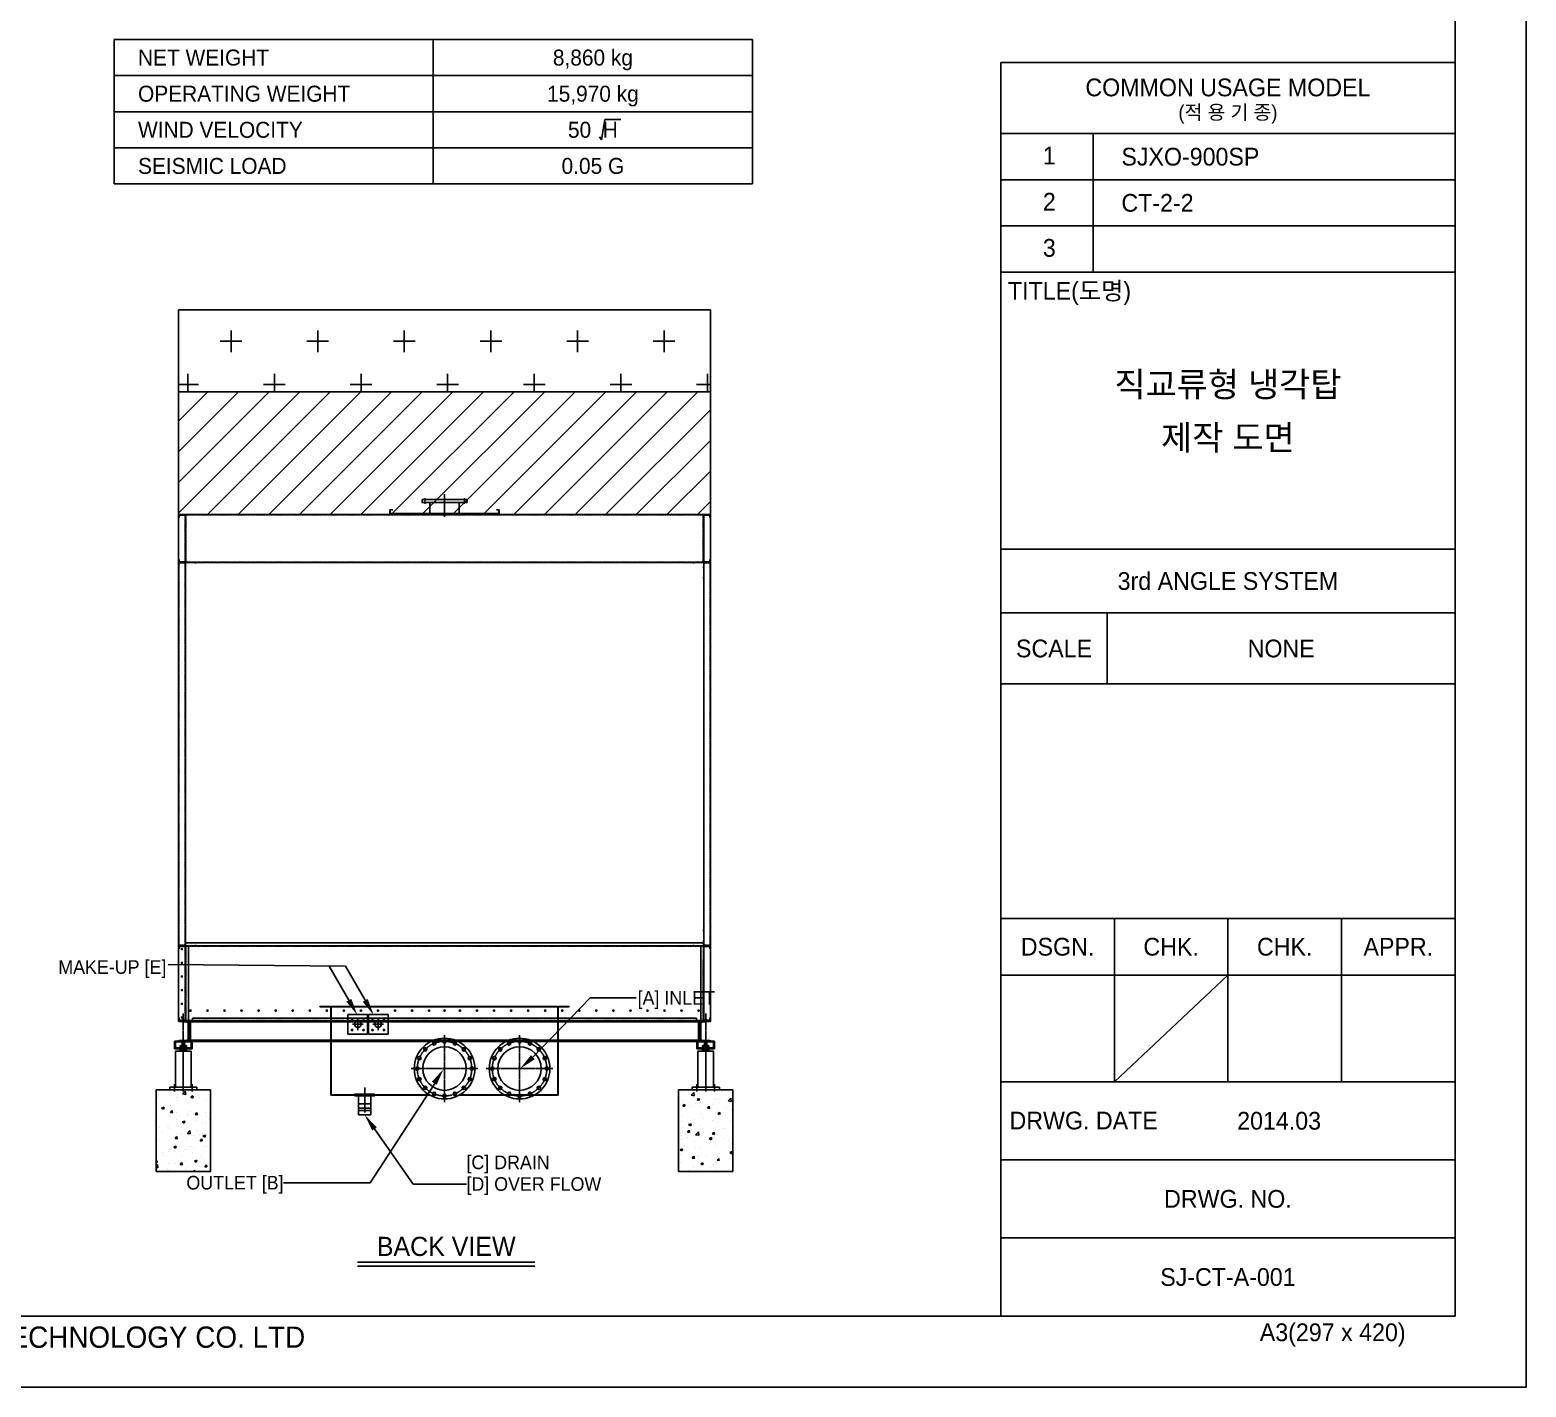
# Model space of a CAD drawing. Header units: millimetres. Extents: x 2905 to 24764, y 2030 to 17488.
# Drawn here: x 13795 to 24764, y 2030 to 11976 of the extents above; entities that cross this region are included whole.
import ezdxf
from ezdxf.enums import TextEntityAlignment as Align

# ---------------------------------------------------------------- set-up
doc = ezdxf.new("R2010")
doc.units = ezdxf.units.MM
for name, pattern in [('CENTER', [65, 60, -2, 1, -2]), ('DGN Style 4', [4.8, 2.4, -1.2, 0, -1.2]), ('HIDDEN', [3, 2, -1])]:
    doc.linetypes.add(name, pattern=pattern)
doc.layers.get('DEFPOINTS').update_dxf_attribs({"color": 140})
for name, color, linetype in [('CENTER', 1, 'CENTER'), ('냉각탑', 7, 'Continuous'), ('냉각탑_box', 1, 'Continuous'), ('냉각탑_dim', 1, 'Continuous'), ('냉각탑_form', 1, 'Continuous'), ('냉각탑_text', 3, 'Continuous'), ('숨은선', 5, 'HIDDEN')]:
    doc.layers.add(name, color=color, linetype=linetype)
doc.layers.add('L(c)', color=1, linetype='DGN Style 4', lineweight=5)
doc.styles.add('돋움', font='Dotum.ttf', dxfattribs={"width": 0.8})

# ---------------------------------------------------------------- blocks, each defined once
blk = doc.blocks.new('9가로피스')
at = {"color": 1}
blk.add_line((-4.5, 0), (4.5, 0), dxfattribs=at)
blk = doc.blocks.new('6세로피스')
at = {"color": 1}
blk.add_line((0, 3), (0, -3), dxfattribs=at)
blk = doc.blocks.new('_Dot스')
at = {"color": 1}
blk.add_line((3, 0), (-3, 0), dxfattribs=at)
blk = doc.blocks.new('6가로피스')
blk.add_blockref('_Dot스', (0, 0))
blk = doc.blocks.new('*U97')
at = {"color": 7}
blk.add_circle((0, 0), 12.5, dxfattribs=at)
blk = doc.blocks.new('9가로')
at = {"color": 1}
blk.add_line((-4.5, 0), (4.5, 0), dxfattribs=at)
blk = doc.blocks.new('*U98')
at = {"color": 7}
blk.add_circle((0, 0), 12.5, dxfattribs=at)
blk = doc.blocks.new('A$C7495f746')
for p, q in [((36, 368), (164, 368)), ((36, 363), (36, 368)), ((164, 363), (36, 363)), ((36, 363), (36, 313)), ((43, 363), (43, 320)), ((151, 368), (49, 368)), ((76, 334), (76, 320)), ((82, 338), (118, 338)), ((88, 334), (88, 320)), ((92, 338), (92, 356)), ((92, 338), (92, 356)), ((92, 356), (109, 356)), ((93, 356), (93, 338)), ((108, 356), (108, 338)), ((109, 338), (109, 356)), ((109, 338), (109, 356)), ((112, 334), (112, 320)), ((124, 334), (124, 320)), ((157, 363), (157, 320)), ((164, 363), (164, 368)), ((164, 363), (164, 313)), ((164, 313), (36, 313)), ((157, 320), (43, 320)), ((157, 295), (43, 295)), ((43, 295), (43, 31)), ((100, 320), (76, 320)), ((76, 309), (76, 296)), ((100, 296), (76, 296)), ((82, 313), (118, 313)), ((111, 320), (83, 320)), ((111, 295), (83, 295)), ((88, 309), (88, 296)), ((91, 295), (91, 313)), ((91, 295), (91, 313)), ((92, 313), (92, 295)), ((100, 320), (123, 320)), ((100, 320), (124, 320)), ((100, 296), (123, 296)), ((100, 296), (124, 296)), ((100, 295), (100, 31)), ((108, 313), (108, 295)), ((109, 295), (109, 313)), ((109, 295), (109, 313)), ((112, 309), (112, 296)), ((124, 309), (124, 296)), ((157, 295), (157, 31)), ((200, 31), (0, 31)), ((0, 31), (0, 13)), ((200, 13), (0, 13)), ((200, 31), (200, 13))]:
    blk.add_line(p, q)
for centre, radius, start, end in [((82, 332), 5.94, 17.2184, 162.7816), ((100, 318), 20.4, 90.4828, 127.3884), ((100, 318), 20.4, 52.6116, 89.5172), ((118, 332), 5.94, 17.2184, 162.7816), ((82, 307), 5.94, 17.2184, 162.7816), ((100, 293), 20.4, 90.4828, 127.3884), ((100, 293), 20.4, 52.6116, 89.5172), ((118, 307), 5.94, 17.2184, 162.7816)]:
    blk.add_arc(centre, radius, start, end)
at = {"layer": 'CENTER'}
for p, q in [((100, 378), (100, 0)), ((35, 53), (35, 0)), ((165, 53), (165, 0))]:
    blk.add_line(p, q, dxfattribs=at)

msp = doc.modelspace()

# ---------------------------------------------------------------- hatches: boundary and pattern name
h = msp.add_hatch()
h.set_pattern_fill('CROSS', scale=50)
h.set_pattern_definition([(0, (-358824.65, 1846114), (317.5, 317.5), [158.75, -476.25]), (90, (-358745.28, 1846034.63), (-317.5, 317.5), [158.75, -476.25])])
h.paths.add_polyline_path([(14884.8, 9923.6), (18784.8, 9923.6), (18784.8, 9323.6), (14884.8, 9323.6)])
h = msp.add_hatch()
h.set_pattern_fill('ANSI31', scale=50)
h.set_pattern_definition([(45, (-358824.65, 1846114), (-112.253202, 112.253202), [])])
h.paths.add_polyline_path([(14884.8, 9323.6), (18784.8, 9323.6), (18784.8, 8423.6), (14884.8, 8423.6)])

# ---------------------------------------------------------------- linework, layer by layer
for p, q in [((16434.8, 8459.6), (16434.8, 8429.6)), ((16434.8, 8459.6), (16454.8, 8459.6)), ((16436.8, 8457.6), (16436.8, 8431.6)), ((16436.8, 8457.6), (16454.8, 8457.6)), ((16454.8, 8459.6), (16454.8, 8457.6)), ((16999.8, 8533.6), (16669.8, 8533.6)), ((16669.8, 8533.6), (16669.8, 8513.6)), ((16671.8, 8511.6), (16997.8, 8511.6)), ((16726.6, 8511.6), (16726.6, 8431.6)), ((16942.9, 8511.6), (16942.9, 8431.6)), ((16999.8, 8513.6), (16999.8, 8533.6)), ((17214.8, 8459.6), (17214.8, 8457.6)), ((17234.8, 8459.6), (17214.8, 8459.6)), ((17232.8, 8457.6), (17214.8, 8457.6)), ((17232.8, 8457.6), (17232.8, 8431.6)), ((17234.8, 8459.6), (17234.8, 8429.6)), ((14934.8, 8423.6), (14884.8, 8423.6)), ((14884.8, 8403.6), (14884.8, 8423.6)), ((14886.8, 8403.6), (14884.8, 8403.6)), ((14888.8, 8401.6), (14884.8, 8401.6)), ((14884.8, 8095.6), (14884.8, 8401.6)), ((14886.8, 8421.6), (14886.8, 8403.6)), ((14886.8, 8421.6), (14932.8, 8421.6)), ((14888.8, 8419.6), (14888.8, 8401.6)), ((14888.8, 8419.6), (14934.8, 8419.6)), ((14932.8, 8421.6), (14932.8, 8419.6)), ((14934.8, 8423.6), (14934.8, 8073.6)), ((14936.8, 8423.6), (18732.8, 8423.6)), ((14936.8, 8073.6), (14936.8, 8423.6)), ((16434.8, 8429.6), (17234.8, 8429.6)), ((16436.8, 8431.6), (17232.8, 8431.6)), ((18732.8, 8073.6), (18732.8, 8423.6)), ((18734.8, 8423.6), (18734.8, 8073.6)), ((18734.8, 8423.6), (18784.8, 8423.6)), ((18780.8, 8419.6), (18734.8, 8419.6)), ((18736.8, 8421.6), (18736.8, 8419.6)), ((18782.8, 8421.6), (18736.8, 8421.6)), ((18780.8, 8419.6), (18780.8, 8401.6)), ((18780.8, 8401.6), (18784.8, 8401.6)), ((18782.8, 8421.6), (18782.8, 8403.6)), ((18782.8, 8403.6), (18784.8, 8403.6)), ((18784.8, 8403.6), (18784.8, 8423.6)), ((18784.8, 8095.6), (18784.8, 8401.6)), ((14888.8, 8095.6), (14884.8, 8095.6)), ((14884.8, 8073.6), (14884.8, 8093.6)), ((14886.8, 8093.6), (14884.8, 8093.6)), ((14934.8, 8073.6), (14884.8, 8073.6)), ((14884.8, 8071.6), (14884.8, 5265.6)), ((14934.8, 8071.6), (14884.8, 8071.6)), ((14884.8, 8071.6), (14934.8, 8071.6)), ((14886.8, 8075.6), (14886.8, 8093.6)), ((14932.8, 8075.6), (14886.8, 8075.6)), ((14888.8, 8077.6), (14888.8, 8095.6)), ((14888.8, 8077.6), (14934.8, 8077.6)), ((14932.8, 8077.6), (14932.8, 8075.6)), ((14934.8, 8071.6), (14934.8, 5265.6)), ((14936.8, 8073.6), (18732.8, 8073.6)), ((18780.8, 8077.6), (18734.8, 8077.6)), ((18734.8, 8073.6), (18784.8, 8073.6)), ((18734.8, 8071.6), (18734.8, 5265.6)), ((18734.8, 8071.6), (18784.8, 8071.6)), ((18784.8, 8071.6), (18734.8, 8071.6)), ((18736.8, 8077.6), (18736.8, 8075.6)), ((18736.8, 8075.6), (18782.8, 8075.6)), ((18780.8, 8077.6), (18780.8, 8095.6)), ((18780.8, 8095.6), (18784.8, 8095.6)), ((18782.8, 8075.6), (18782.8, 8093.6)), ((18782.8, 8093.6), (18784.8, 8093.6)), ((18784.8, 8073.6), (18784.8, 8093.6)), ((18784.8, 8071.6), (18784.8, 5265.6)), ((14884.8, 5265.6), (14934.8, 5265.6)), ((14936.8, 4713.6), (14936.8, 5286.6)), ((18732.8, 4713.6), (18732.8, 5286.6)), ((18784.8, 5265.6), (18734.8, 5265.6)), ((14934.8, 5263.6), (14884.8, 5263.6)), ((14884.8, 5243.6), (14884.8, 5263.6)), ((14934.8, 5263.6), (14884.8, 5263.6)), ((14884.8, 5243.6), (14884.8, 5263.6)), ((14886.8, 5243.6), (14884.8, 5243.6)), ((14886.8, 5243.6), (14884.8, 5243.6)), ((14888.8, 5241.6), (14884.8, 5241.6)), ((14884.8, 4735.6), (14884.8, 5241.6)), ((14888.8, 5241.6), (14884.8, 5241.6)), ((14884.8, 4735.6), (14884.8, 5241.6)), ((14886.8, 5261.6), (14886.8, 5243.6)), ((14886.8, 5261.6), (14932.8, 5261.6)), ((14886.8, 5261.6), (14886.8, 5243.6)), ((14886.8, 5261.6), (14932.8, 5261.6)), ((14888.8, 5259.6), (14888.8, 5241.6)), ((14888.8, 5259.6), (14934.8, 5259.6)), ((14888.8, 5259.6), (14888.8, 5241.6)), ((14888.8, 5259.6), (14934.8, 5259.6)), ((14932.8, 5261.6), (14932.8, 5259.6)), ((14932.8, 5261.6), (14932.8, 5259.6)), ((14934.8, 5263.6), (14934.8, 4713.6)), ((14934.8, 5263.6), (14934.8, 4713.6)), ((14936.8, 5263.6), (18732.8, 5263.6)), ((14936.8, 5263.6), (18732.8, 5263.6)), ((14956.8, 4713.6), (14956.8, 5263.6)), ((18712.8, 4713.6), (18712.8, 5263.6)), ((18734.8, 5263.6), (18734.8, 4713.6)), ((18734.8, 5263.6), (18784.8, 5263.6)), ((18780.8, 5259.6), (18734.8, 5259.6)), ((18736.8, 5261.6), (18736.8, 5259.6)), ((18782.8, 5261.6), (18736.8, 5261.6)), ((18780.8, 5259.6), (18780.8, 5241.6)), ((18780.8, 5241.6), (18784.8, 5241.6)), ((18782.8, 5261.6), (18782.8, 5243.6)), ((18782.8, 5243.6), (18784.8, 5243.6)), ((18784.8, 5243.6), (18784.8, 5263.6)), ((18784.8, 4735.6), (18784.8, 5241.6)), ((14888.8, 4735.6), (14884.8, 4735.6)), ((14888.8, 4735.6), (14884.8, 4735.6)), ((14884.8, 4713.6), (14884.8, 4733.6)), ((14886.8, 4733.6), (14884.8, 4733.6)), ((14884.8, 4713.6), (14884.8, 4733.6)), ((14886.8, 4733.6), (14884.8, 4733.6)), ((14886.8, 4715.6), (14886.8, 4733.6)), ((14886.8, 4715.6), (14886.8, 4733.6)), ((14888.8, 4717.6), (14888.8, 4735.6)), ((14888.8, 4717.6), (14888.8, 4735.6)), ((14888.8, 4717.6), (14934.8, 4717.6)), ((14888.8, 4717.6), (14934.8, 4717.6)), ((14932.8, 4717.6), (14932.8, 4715.6)), ((14932.8, 4717.6), (14932.8, 4715.6)), ((14986.8, 4733.6), (18682.8, 4733.6)), ((14986.8, 4713.6), (14986.8, 4733.6)), ((17749.8, 4818.8), (15919.8, 4818.8)), ((15919.8, 4818.8), (15919.8, 4815.6)), ((17749.8, 4815.6), (15919.8, 4815.6)), ((16001.6, 4818.8), (16001.6, 4168.8)), ((16004.8, 4818.8), (16004.8, 4168.8)), ((16126.7, 4616.8), (16126.7, 4760.8)), ((16126.7, 4760.8), (16270.7, 4760.8)), ((16270.7, 4616.8), (16270.7, 4760.8)), ((16276.7, 4616.8), (16276.7, 4760.8)), ((16276.7, 4760.8), (16420.7, 4760.8)), ((16420.7, 4616.8), (16420.7, 4760.8)), ((17664.8, 4818.8), (17664.8, 4168.8)), ((17668, 4818.8), (17668, 4168.8)), ((17749.8, 4818.8), (17749.8, 4815.6)), ((18682.8, 4713.6), (18682.8, 4733.6)), ((18780.8, 4717.6), (18734.8, 4717.6)), ((18736.8, 4717.6), (18736.8, 4715.6)), ((18780.8, 4717.6), (18780.8, 4735.6)), ((18780.8, 4735.6), (18784.8, 4735.6)), ((18782.8, 4715.6), (18782.8, 4733.6)), ((18782.8, 4733.6), (18784.8, 4733.6)), ((18784.8, 4713.6), (18784.8, 4733.6)), ((14884.8, 4713.6), (14884.8, 4711.9)), ((14884.8, 4713.6), (14884.8, 4711.9)), ((14959.8, 4713.6), (14884.8, 4713.6)), ((14934.8, 4713.6), (14884.8, 4713.6)), ((14934.8, 4713.6), (14884.8, 4713.6)), ((14932.8, 4715.6), (14886.8, 4715.6)), ((14932.8, 4715.6), (14886.8, 4715.6)), ((14947.5, 4705), (14888.4, 4707.9)), ((14936.8, 4713.6), (18732.8, 4713.6)), ((14954.8, 4697), (14954.8, 4580.2)), ((14959.8, 4713.6), (14959.8, 4563.6)), ((16270.7, 4616.8), (16126.7, 4616.8)), ((16420.7, 4616.8), (16276.7, 4616.8)), ((18709.8, 4713.6), (18709.8, 4563.6)), ((18709.8, 4713.6), (18784.8, 4713.6)), ((18714.8, 4697), (18714.8, 4580.2)), ((18722.1, 4705), (18781.1, 4707.9)), ((18734.8, 4713.6), (18784.8, 4713.6)), ((18736.8, 4715.6), (18782.8, 4715.6)), ((18784.8, 4713.6), (18784.8, 4711.9)), ((18784.8, 4713.6), (18784.8, 4711.9)), ((14884.8, 4565.2), (14884.8, 4563.9)), ((14884.8, 4563.6), (14884.8, 4565.2)), ((14959.8, 4563.6), (14884.8, 4563.6)), ((14959.8, 4563.6), (14884.8, 4563.6)), ((14947.5, 4572.2), (14888.4, 4569.2)), ((18709.8, 4563.6), (18784.8, 4563.6)), ((18709.8, 4563.6), (18784.8, 4563.6)), ((18722.1, 4572.2), (18781.1, 4569.2)), ((18784.8, 4565.2), (18784.8, 4563.9)), ((18784.8, 4563.6), (18784.8, 4565.2)), ((15019.8, 4208.6), (14819.8, 4208.6)), ((16722, 4172), (16001.6, 4172)), ((16727.6, 4168.8), (16001.6, 4168.8)), ((16174.8, 4174), (16174.8, 4177.2)), ((16174.8, 4177.2), (16324.8, 4177.2)), ((16174.8, 4174), (16324.8, 4174)), ((16205.2, 4174), (16205.2, 4024)), ((16294.3, 4174), (16294.3, 4024)), ((16324.8, 4177.2), (16324.8, 4174)), ((17668, 4168.8), (16941.9, 4168.8)), ((17668, 4172), (16947.6, 4172)), ((18849.8, 4208.6), (18649.8, 4208.6)), ((16174.8, 4163.6), (16174.8, 4166.8)), ((16174.8, 4166.8), (16324.8, 4166.8)), ((16174.8, 4163.6), (16324.8, 4163.6)), ((16205.2, 4163.6), (16205.2, 4056.8)), ((16205.2, 4106.8), (16294.3, 4106.8)), ((16205.2, 4074), (16294.3, 4074)), ((16294.3, 4163.6), (16294.3, 4056.8)), ((16324.8, 4166.8), (16324.8, 4163.6)), ((16205.2, 4056.8), (16294.3, 4056.8)), ((16205.2, 4024), (16294.3, 4024))]:
    msp.add_line(p, q)
at = {"color": 1}
for p, q in [((14909.8, 8426.6), (14909.8, 8420.6)), ((14939.3, 8398.6), (14930.3, 8398.6)), ((14939.3, 8392.6), (14930.3, 8392.6)), ((14967.3, 8426.6), (14967.3, 8420.6)), ((16472.3, 8426.6), (16472.3, 8420.6)), ((16617.3, 8426.6), (16617.3, 8420.6)), ((16762.3, 8426.6), (16762.3, 8420.6)), ((16907.3, 8426.6), (16907.3, 8420.6)), ((17052.3, 8426.6), (17052.3, 8420.6)), ((17197.3, 8426.6), (17197.3, 8420.6)), ((18702.3, 8426.6), (18702.3, 8420.6)), ((18730.3, 8398.6), (18739.3, 8398.6)), ((18730.3, 8392.6), (18739.3, 8392.6)), ((18759.8, 8426.6), (18759.8, 8420.6)), ((14939.3, 8267.6), (14930.3, 8267.6)), ((14939.3, 8248.6), (14930.3, 8248.6)), ((18730.3, 8267.6), (18739.3, 8267.6)), ((18730.3, 8248.6), (18739.3, 8248.6)), ((14939.3, 8205.6), (14930.3, 8205.6)), ((14939.3, 8197.1), (14930.3, 8197.1)), ((14939.3, 8155.6), (14930.3, 8155.6)), ((18730.3, 8205.6), (18739.3, 8205.6)), ((18730.3, 8197.1), (18739.3, 8197.1)), ((18730.3, 8155.6), (18739.3, 8155.6)), ((14909.8, 8076.6), (14909.8, 8070.6)), ((14941.8, 8036.1), (14927.8, 8036.1)), ((14939.3, 8098.6), (14930.3, 8098.6)), ((15009.8, 8080.6), (15009.8, 8066.6)), ((18659.8, 8080.6), (18659.8, 8066.6)), ((18727.8, 8036.1), (18741.8, 8036.1)), ((18730.3, 8098.6), (18739.3, 8098.6)), ((18759.8, 8076.6), (18759.8, 8070.6)), ((14941.8, 7961.1), (14927.8, 7961.1)), ((18727.8, 7961.1), (18741.8, 7961.1)), ((14939.3, 6677.6), (14930.3, 6677.6)), ((14939.3, 6649.6), (14930.3, 6649.6)), ((18730.3, 6677.6), (18739.3, 6677.6)), ((18730.3, 6649.6), (18739.3, 6649.6)), ((14941.8, 5376.1), (14927.8, 5376.1)), ((18727.8, 5376.1), (18741.8, 5376.1)), ((14909.8, 5266.6), (14909.8, 5260.6)), ((14941.8, 5301.1), (14927.8, 5301.1)), ((14939.3, 5276.6), (14930.3, 5276.6)), ((15009.8, 5270.6), (15009.8, 5256.6)), ((18659.8, 5270.6), (18659.8, 5256.6)), ((18727.8, 5301.1), (18741.8, 5301.1)), ((18730.3, 5276.6), (18739.3, 5276.6)), ((18759.8, 5266.6), (18759.8, 5260.6)), ((14939.3, 4950.6), (14930.3, 4950.6)), ((18730.3, 4950.6), (18739.3, 4950.6)), ((14939.3, 4900.6), (14930.3, 4900.6)), ((18730.3, 4900.6), (18739.3, 4900.6)), ((14909.8, 4722.6), (14909.8, 4704.6)), ((14909.8, 4721.7), (14909.8, 4703.7)), ((18759.8, 4722.6), (18759.8, 4704.6)), ((18759.8, 4721.7), (18759.8, 4703.7)), ((14950.8, 4676.1), (14968.8, 4676.1)), ((14952.3, 4676.1), (14967.3, 4676.1)), ((18718.8, 4676.1), (18700.8, 4676.1)), ((18702.3, 4676.1), (18717.3, 4676.1)), ((14919.8, 4572.6), (14919.8, 4554.6)), ((14919.8, 4569.6), (14919.8, 4557.6)), ((14950.8, 4601.1), (14968.8, 4601.1)), ((14952.3, 4601.1), (14967.3, 4601.1)), ((18700.8, 4601.1), (18718.8, 4601.1)), ((18718.8, 4601.1), (18700.8, 4601.1)), ((18702.3, 4601.1), (18717.3, 4601.1)), ((18749.8, 4572.6), (18749.8, 4554.6)), ((18749.8, 4569.6), (18749.8, 4557.6)), ((16204.8, 4181.7), (16204.8, 4172.7)), ((16294.8, 4181.7), (16294.8, 4172.7)), ((16197.1, 2946.1), (17497.1, 2946.1)), ((16197.1, 2916.1), (17497.1, 2916.1))]:
    msp.add_line(p, q, dxfattribs=at)
at = {"color": 7}
for p, q in [((14936.8, 5286.6), (18732.8, 5286.6)), ((17664.8, 4818.8), (17664.8, 4168.8))]:
    msp.add_line(p, q, dxfattribs=at)
at = {"color": 8}
for p, q in [((15119.8, 4208.6), (14719.8, 4208.6)), ((14719.8, 4208.6), (14719.8, 3608.6)), ((15119.8, 3608.6), (15119.8, 4208.6)), ((18549.8, 3608.6), (18549.8, 4208.6)), ((18549.8, 4208.6), (18949.8, 4208.6)), ((18949.8, 4208.6), (18949.8, 3608.6)), ((14719.8, 3608.6), (15119.8, 3608.6)), ((18949.8, 3608.6), (18549.8, 3608.6))]:
    msp.add_line(p, q, dxfattribs=at)
at = {"color": 8, "linetype": 'Continuous'}
for p, q in [((14725.8, 4180.3), (14725.8, 4180.3)), ((14829.6, 4178.8), (14829.6, 4178.8)), ((14873.9, 4205.8), (14873.9, 4205.8)), ((14914.5, 4178.2), (14934.3, 4198.8)), ((14914.5, 4178.2), (14937, 4174.7)), ((14937, 4174.7), (14934.2, 4198.8)), ((14957.9, 4195), (14957.9, 4195)), ((18575.7, 4198.2), (18575.7, 4198.2)), ((18587, 4185.4), (18587, 4185.4)), ((18642.2, 4168.6), (18662, 4189.2)), ((18642.2, 4168.6), (18664.8, 4165.1)), ((18664.8, 4165), (18662, 4189.2)), ((18704.9, 4177.9), (18704.9, 4177.9)), ((18717.4, 4203.3), (18717.4, 4203.3)), ((18768.5, 4186.2), (18768.5, 4186.2)), ((18864.7, 4198.9), (18864.7, 4198.9)), ((14731.7, 4158.4), (14731.7, 4158.4)), ((14760.7, 4074.9), (14773.4, 4066.3)), ((14760.8, 4074.9), (14778.5, 4081.7)), ((14773.4, 4066.3), (14778.5, 4081.7)), ((14822.8, 4091.5), (14822.8, 4091.5)), ((14826.5, 4094.2), (14826.5, 4094.2)), ((14867.3, 4152.6), (14867.3, 4152.6)), ((14876.4, 4130.8), (14876.4, 4130.8)), ((14940, 4139.1), (14940, 4139.1)), ((14954.8, 4110.5), (14954.8, 4110.5)), ((14970.9, 4116.9), (14970.9, 4116.9)), ((14974.2, 4156.8), (14992, 4163.6)), ((14974.2, 4156.8), (14986.8, 4148.3)), ((14986.8, 4148.3), (14991.9, 4163.6)), ((15002.9, 4146.9), (15002.9, 4146.9)), ((15036.2, 4151.8), (15036.2, 4151.8)), ((15086.7, 4129.5), (15086.7, 4129.5)), ((15119.1, 4142.3), (15119.1, 4142.3)), ((18578.8, 4127.1), (18578.8, 4127.1)), ((18580.9, 4089.7), (18593.1, 4104.3)), ((18580.9, 4089.7), (18596, 4088.4)), ((18583.9, 4100.9), (18583.9, 4100.9)), ((18595.9, 4088.3), (18593, 4104.3)), ((18632.4, 4093), (18632.4, 4093)), ((18638.1, 4077.7), (18638.1, 4077.7)), ((18672.7, 4109.3), (18672.7, 4109.3)), ((18686.3, 4137.6), (18704.1, 4144.4)), ((18686.3, 4137.6), (18698.9, 4129)), ((18698.9, 4129), (18704.1, 4144.4)), ((18701.7, 4086.1), (18701.7, 4086.1)), ((18714.3, 4118.8), (18714.3, 4118.8)), ((18714.4, 4121.4), (18714.4, 4121.4)), ((18763, 4073.8), (18775.3, 4088.4)), ((18763, 4073.8), (18778.2, 4072.4)), ((18767.9, 4087.2), (18767.9, 4087.2)), ((18778.1, 4072.4), (18775.2, 4088.3)), ((18797.8, 4098.7), (18797.8, 4098.7)), ((18820.8, 4134.7), (18820.8, 4134.7)), ((18842.6, 4135), (18842.6, 4135)), ((18850, 4115.6), (18850, 4115.6)), ((18903.5, 4081.5), (18903.5, 4081.5)), ((18913.3, 4126.5), (18933.1, 4147.1)), ((18913.3, 4126.6), (18935.9, 4123)), ((18935.9, 4123), (18933.1, 4147.1)), ((18945.2, 4057.8), (18949.8, 4063.3)), ((14735.8, 3994.5), (14735.8, 3994.5)), ((14809.6, 4030.6), (14809.6, 4030.6)), ((14817.9, 4022.9), (14817.9, 4022.9)), ((14823.4, 4009.7), (14823.4, 4009.7)), ((14825.5, 4042.3), (14837.7, 4056.9)), ((14825.5, 4042.3), (14840.6, 4041)), ((14840.5, 4041), (14837.6, 4056.9)), ((14871.4, 3988.7), (14871.4, 3988.7)), ((14873.2, 4039), (14873.2, 4039)), ((14902.6, 3951.4), (14902.6, 3951.4)), ((14912.4, 3972.6), (14930.2, 3979.5)), ((14912.4, 3972.6), (14925, 3964.1)), ((14925, 3964.1), (14930.1, 3979.4)), ((14951.7, 4025.9), (14951.7, 4025.9)), ((14953.4, 4017.1), (14953.4, 4017.1)), ((14960.5, 3965.3), (14960.5, 3965.3)), ((14969.4, 4051.6), (14969.4, 4051.6)), ((15007, 3983), (15007, 3983)), ((15007.6, 4026.4), (15019.9, 4041)), ((15007.6, 4026.4), (15022.8, 4025)), ((15022.7, 4025), (15019.8, 4040.9)), ((15063, 3972.6), (15063, 3972.6)), ((15080.5, 3960.4), (15080.5, 3960.4)), ((15083.6, 4045), (15083.6, 4045)), ((15089, 4011.4), (15089, 4011.4)), ((15108.6, 3990.8), (15108.6, 3990.8)), ((18571.2, 3977.5), (18571.2, 3977.5)), ((18580.8, 4016.3), (18580.8, 4016.3)), ((18624.5, 3953.4), (18642.3, 3960.2)), ((18624.5, 3953.4), (18637.1, 3944.8)), ((18634.8, 3985.9), (18634.8, 3985.9)), ((18637.1, 3944.8), (18642.3, 3960.2)), ((18662.2, 3957.7), (18662.2, 3957.7)), ((18663.9, 3992.2), (18663.9, 3992.2)), ((18708.1, 3949.7), (18708.1, 3949.7)), ((18711.2, 4034.2), (18711.2, 4034.2)), ((18731, 3998.5), (18731, 3998.5)), ((18799.4, 3986.5), (18799.4, 3986.5)), ((18810.3, 3983.1), (18810.3, 3983.1)), ((18836.4, 3965.9), (18836.4, 3965.9)), ((18837.9, 4035.3), (18855.7, 4042.1)), ((18837.9, 4035.3), (18850.5, 4026.8)), ((18839.5, 4050.5), (18839.5, 4050.5)), ((18850.5, 4026.8), (18855.7, 4042.1)), ((18891.4, 4019.7), (18891.4, 4019.7)), ((18935, 3980.8), (18935, 3980.8)), ((18945.2, 4057.8), (18949.8, 4057.4)), ((14725.1, 3858.7), (14725.1, 3858.7)), ((14742.8, 3930.4), (14742.8, 3930.4)), ((14767.3, 3893.7), (14767.3, 3893.7)), ((14806.4, 3938.8), (14806.4, 3938.8)), ((14812.3, 3939.9), (14812.3, 3939.9)), ((14817.2, 3840.5), (14817.2, 3840.5)), ((14820.3, 3925.1), (14820.3, 3925.1)), ((14835.7, 3851.3), (14835.7, 3851.3)), ((14860.7, 3851.2), (14873, 3865.8)), ((14860.7, 3851.2), (14875.9, 3849.9)), ((14875.8, 3849.9), (14872.8, 3865.8)), ((14873.2, 3884.1), (14873.2, 3884.1)), ((14902.9, 3888), (14902.9, 3888)), ((14945.5, 3856.8), (14945.5, 3856.8)), ((14948.1, 3888.7), (14967.9, 3909.4)), ((14948.1, 3888.8), (14970.7, 3885.3)), ((14948.6, 3941.4), (14948.6, 3941.4)), ((14970.7, 3885.2), (14967.9, 3909.4)), ((14996.1, 3872.4), (14996.1, 3872.4)), ((15021.3, 3909.6), (15021.3, 3909.6)), ((15038.5, 3882.3), (15038.5, 3882.3)), ((15042.9, 3835.3), (15055.1, 3849.9)), ((15058, 3834), (15055, 3849.9)), ((15059.7, 3880.7), (15059.7, 3880.7)), ((15064, 3870.4), (15081.8, 3877.2)), ((15064, 3870.3), (15076.6, 3861.8)), ((15076.6, 3861.8), (15081.8, 3877.2)), ((15077.5, 3875.8), (15077.5, 3875.8)), ((18568, 3885.7), (18568, 3885.7)), ((18574.6, 3847.2), (18574.6, 3847.2)), ((18574.9, 3876.5), (18574.9, 3876.5)), ((18577.7, 3931.8), (18577.7, 3931.8)), ((18614.4, 3862.4), (18614.4, 3862.4)), ((18616.1, 3898.6), (18628.3, 3913.2)), ((18616.1, 3898.6), (18631.3, 3897.3)), ((18631.2, 3897.3), (18628.2, 3913.2)), ((18664.2, 3898.4), (18664.2, 3898.4)), ((18675.9, 3879.1), (18695.7, 3899.7)), ((18675.9, 3879.1), (18698.5, 3875.6)), ((18698.5, 3875.6), (18695.7, 3899.7)), ((18705, 3865.1), (18705, 3865.1)), ((18723.1, 3901.9), (18723.1, 3901.9)), ((18750, 3856.7), (18750, 3856.7)), ((18776.1, 3851.1), (18793.9, 3858)), ((18776.1, 3851.1), (18788.7, 3842.6)), ((18788.7, 3842.6), (18793.9, 3857.9)), ((18798.3, 3882.7), (18810.5, 3897.3)), ((18798.3, 3882.7), (18813.5, 3881.4)), ((18813.3, 3881.3), (18810.4, 3897.3)), ((18824.6, 3919.5), (18824.6, 3919.5)), ((18833.3, 3881.4), (18833.3, 3881.4)), ((18871.2, 3927.4), (18871.2, 3927.4)), ((18885.6, 3851), (18885.6, 3851)), ((18888.2, 3927.9), (18888.2, 3927.9)), ((18917.6, 3840.3), (18917.6, 3840.3)), ((18947, 3837), (18949.8, 3840)), ((14739.5, 3838.6), (14739.5, 3838.6)), ((14768.9, 3751.1), (14768.9, 3751.1)), ((14771.4, 3729.8), (14771.4, 3729.8)), ((14814.1, 3756), (14814.1, 3756)), ((14822.1, 3769.8), (14822.1, 3769.8)), ((14850.6, 3788.4), (14868.4, 3795.3)), ((14850.6, 3788.4), (14863.2, 3779.9)), ((14853.4, 3758.2), (14853.4, 3758.2)), ((14863.2, 3779.9), (14868.3, 3795.2)), ((14929.3, 3772.2), (14929.3, 3772.2)), ((14942.4, 3772.2), (14942.4, 3772.2)), ((14970.2, 3795.2), (14970.2, 3795.2)), ((14989, 3752.5), (14989, 3752.5)), ((14992.9, 3780.6), (14992.9, 3780.6)), ((15042.9, 3835.3), (15058.1, 3834)), ((15074.4, 3791.3), (15074.4, 3791.3)), ((15089.1, 3793.2), (15089.1, 3793.2)), ((15118.3, 3820.7), (15118.3, 3820.7)), ((18562.7, 3769.2), (18580.5, 3776)), ((18562.7, 3769.2), (18575.3, 3760.7)), ((18563.9, 3733.3), (18563.9, 3733.3)), ((18571.5, 3762.7), (18571.5, 3762.7)), ((18575.3, 3760.7), (18580.4, 3776)), ((18597.4, 3798.2), (18597.4, 3798.2)), ((18667.9, 3828.3), (18667.9, 3828.3)), ((18671.9, 3787.6), (18671.9, 3787.6)), ((18702, 3780.5), (18702, 3780.5)), ((18757.8, 3819.3), (18757.8, 3819.3)), ((18803.5, 3822.6), (18803.5, 3822.6)), ((18820.1, 3813.1), (18820.1, 3813.1)), ((18821.4, 3827.7), (18821.4, 3827.7)), ((18830.3, 3796.8), (18830.3, 3796.8)), ((18850.8, 3740.2), (18850.8, 3740.2)), ((18927.7, 3748.9), (18945.5, 3755.7)), ((18927.7, 3748.8), (18940.3, 3740.3)), ((18939.1, 3816.9), (18939.1, 3816.9)), ((18940.3, 3740.3), (18945.5, 3755.7)), ((18947, 3837.1), (18949.8, 3836.6)), ((14719.8, 3683.3), (14726, 3690.7)), ((14719.8, 3675.6), (14728.9, 3674.8)), ((14719.8, 3650.7), (14730.5, 3661.9)), ((14719.8, 3639.9), (14733.3, 3637.8)), ((14728.8, 3674.8), (14725.9, 3690.7)), ((14733.3, 3637.8), (14730.5, 3661.9)), ((14802.9, 3629.1), (14802.9, 3629.1)), ((14811.1, 3671.4), (14811.1, 3671.4)), ((14862.5, 3672), (14862.5, 3672)), ((14896, 3660.2), (14908.2, 3674.8)), ((14896, 3660.2), (14911.1, 3658.9)), ((14907, 3724.1), (14907, 3724.1)), ((14911, 3658.8), (14908.1, 3674.8)), ((14926.1, 3680.4), (14926.1, 3680.4)), ((14938.5, 3623.4), (14938.5, 3623.4)), ((14939.4, 3687.7), (14939.4, 3687.7)), ((14959.7, 3643.7), (14959.7, 3643.7)), ((14990.7, 3608.6), (15001.6, 3619.9)), ((15002.9, 3608.6), (15001.6, 3619.9)), ((15002.2, 3686.2), (15020, 3693)), ((15002.2, 3686.2), (15014.8, 3677.6)), ((15014.8, 3677.6), (15020, 3693)), ((15022.3, 3693), (15022.3, 3693)), ((15042.6, 3718.4), (15042.6, 3718.4)), ((15068.2, 3622.2), (15068.2, 3622.2)), ((15071.3, 3706.7), (15071.3, 3706.7)), ((15078.1, 3644.3), (15090.4, 3658.8)), ((15078.1, 3644.3), (15093.3, 3642.9)), ((15093.2, 3642.9), (15090.3, 3658.8)), ((15107.8, 3669.1), (15107.8, 3669.1)), ((18568.5, 3678.1), (18568.5, 3678.1)), ((18651.3, 3707.6), (18663.6, 3722.2)), ((18651.3, 3707.6), (18666.5, 3706.3)), ((18661.4, 3636.1), (18661.4, 3636.1)), ((18666.4, 3706.2), (18663.5, 3722.2)), ((18687.7, 3627.3), (18687.7, 3627.3)), ((18691, 3719.1), (18691, 3719.1)), ((18698.9, 3696), (18698.9, 3696)), ((18699.4, 3727.6), (18699.4, 3727.6)), ((18714.3, 3666.9), (18732.1, 3673.8)), ((18714.3, 3666.9), (18726.9, 3658.4)), ((18726.9, 3658.4), (18732.1, 3673.7)), ((18754.6, 3727.5), (18754.6, 3727.5)), ((18783.9, 3640), (18783.9, 3640)), ((18809.6, 3661.5), (18809.6, 3661.5)), ((18824.1, 3627.7), (18824.1, 3627.7)), ((18827.2, 3712.3), (18827.2, 3712.3)), ((18833.5, 3691.6), (18845.8, 3706.2)), ((18833.5, 3691.6), (18848.7, 3690.3)), ((18835, 3721.9), (18835, 3721.9)), ((18848.6, 3690.3), (18845.6, 3706.2)), ((18944.4, 3661.1), (18944.4, 3661.1)), ((14800, 3608.6), (14806.5, 3611.1)), ((14805.7, 3608.6), (14806.5, 3611.1)), ((14811.6, 3618.3), (14811.6, 3618.3)), ((15074.1, 3617.7), (15074.1, 3617.7)), ((15115.9, 3614), (15115.9, 3614)), ((18624.2, 3618.9), (18624.2, 3618.9)), ((18695.8, 3611.4), (18695.8, 3611.4)), ((18727.8, 3608.6), (18729.4, 3610.2)), ((18729.5, 3608.6), (18729.3, 3610.2))]:
    msp.add_line(p, q, dxfattribs=at)
at = {"color": 2}
for p, q in [((16204.8, 4175), (16204.8, 4169)), ((16294.8, 4175), (16294.8, 4169))]:
    msp.add_line(p, q, dxfattribs=at)
for points in [[(14884.8, 9923.6), (18784.8, 9923.6), (18784.8, 9323.6), (14884.8, 9323.6)], [(14884.8, 9323.6), (18784.8, 9323.6), (18784.8, 8423.6), (14884.8, 8423.6)]]:
    msp.add_lwpolyline(points, close=True)
for centre, radius in [((14909.8, 5238.6), 3), ((14909.8, 5138.6), 3), ((14909.8, 5038.6), 3), ((14909.8, 4938.6), 3), ((14909.8, 4838.6), 3), ((14909.8, 4738.6), 3), ((14971.8, 4788.6), 4.5), ((15096.8, 4788.6), 4.5), ((15221.8, 4788.6), 4.5), ((15346.8, 4788.6), 4.5), ((15471.8, 4788.6), 4.5), ((15596.8, 4788.6), 4.5), ((15721.8, 4788.6), 4.5), ((15846.8, 4788.6), 4.5), ((15971.8, 4788.6), 4.5), ((16096.8, 4788.6), 4.5), ((16156.7, 4730.8), 4.5), ((16221.8, 4788.6), 4.5), ((16240.7, 4730.8), 4.5), ((16306.7, 4730.8), 4.5), ((16346.8, 4788.6), 4.5), ((16390.7, 4730.8), 4.5), ((16471.8, 4788.6), 4.5), ((16596.8, 4788.6), 4.5), ((16721.8, 4788.6), 4.5), ((16834.8, 4788.6), 4.5), ((16947.8, 4788.6), 4.5), ((17072.8, 4788.6), 4.5), ((17197.8, 4788.6), 4.5), ((17322.8, 4788.6), 4.5), ((17447.8, 4788.6), 4.5), ((17572.8, 4788.6), 4.5), ((17697.8, 4788.6), 4.5), ((17822.8, 4788.6), 4.5), ((17947.8, 4788.6), 4.5), ((18072.8, 4788.6), 4.5), ((18197.8, 4788.6), 4.5), ((18322.8, 4788.6), 4.5), ((18447.8, 4788.6), 4.5), ((18572.8, 4788.6), 4.5), ((18697.8, 4788.6), 4.5), ((16156.7, 4646.8), 4.5), ((16198.7, 4688.8), 24.3), ((16240.7, 4646.8), 4.5), ((16306.7, 4646.8), 4.5), ((16348.7, 4688.8), 24.3), ((16390.7, 4646.8), 4.5)]:
    msp.add_circle(centre, radius)
at = {"color": 7}
for centre, radius in [((16834.8, 4363.8), 222.5), ((16834.8, 4363.8), 159.3), ((17384.8, 4363.8), 222.5), ((17384.8, 4363.8), 159.3)]:
    msp.add_circle(centre, radius, dxfattribs=at)
for centre, radius, start, end in [((16671.8, 8513.6), 2, 180, 270), ((16997.8, 8513.6), 2, 270, 0), ((14888.8, 4711.9), 4, 180, 265), ((14946.8, 4697), 8, 0, 85), ((18722.8, 4697), 8, 95, 180), ((18780.8, 4711.9), 4, 275, 0), ((14888.8, 4565.2), 4, 95, 180), ((14946.8, 4580.2), 8, 275, 0), ((18722.8, 4580.2), 8, 180, 265), ((18780.8, 4565.2), 4, 0, 85)]:
    msp.add_arc(centre, radius, start, end)
at = {"layer": 'CENTER'}
for p, q in [((16834.8, 8407), (16834.8, 8572.6)), ((14917.3, 5238.6), (14902.3, 5238.6)), ((14909.8, 5246.1), (14909.8, 5231.1)), ((14917.3, 5138.6), (14902.3, 5138.6)), ((14909.8, 5146.1), (14909.8, 5131.1)), ((14909.8, 5046.1), (14909.8, 5031.1)), ((14917.3, 5038.6), (14902.3, 5038.6)), ((14917.3, 4938.6), (14902.3, 4938.6)), ((14909.8, 4946.1), (14909.8, 4931.1)), ((14917.3, 4838.6), (14902.3, 4838.6)), ((14909.8, 4846.1), (14909.8, 4831.1)), ((14917.3, 4738.6), (14902.3, 4738.6)), ((14909.8, 4746.1), (14909.8, 4731.1)), ((14919.8, 4768.1), (14919.8, 4514.3)), ((14979.3, 4788.6), (14964.3, 4788.6)), ((14971.8, 4781.1), (14971.8, 4796.1)), ((15104.3, 4788.6), (15089.3, 4788.6)), ((15096.8, 4781.1), (15096.8, 4796.1)), ((15229.3, 4788.6), (15214.3, 4788.6)), ((15221.8, 4781.1), (15221.8, 4796.1)), ((15354.3, 4788.6), (15339.3, 4788.6)), ((15346.8, 4781.1), (15346.8, 4796.1)), ((15479.3, 4788.6), (15464.3, 4788.6)), ((15471.8, 4781.1), (15471.8, 4796.1)), ((15604.3, 4788.6), (15589.3, 4788.6)), ((15596.8, 4781.1), (15596.8, 4796.1)), ((15729.3, 4788.6), (15714.3, 4788.6)), ((15721.8, 4781.1), (15721.8, 4796.1)), ((15854.3, 4788.6), (15839.3, 4788.6)), ((15846.8, 4781.1), (15846.8, 4796.1)), ((15979.3, 4788.6), (15964.3, 4788.6)), ((15971.8, 4781.1), (15971.8, 4796.1)), ((16104.3, 4788.6), (16089.3, 4788.6)), ((16096.8, 4781.1), (16096.8, 4796.1)), ((16164.2, 4730.8), (16149.2, 4730.8)), ((16156.7, 4738.3), (16156.7, 4723.3)), ((16198.7, 4644.3), (16198.7, 4733.3)), ((16229.3, 4788.6), (16214.3, 4788.6)), ((16221.8, 4781.1), (16221.8, 4796.1)), ((16233.2, 4730.8), (16248.2, 4730.8)), ((16240.7, 4738.3), (16240.7, 4723.3)), ((16314.2, 4730.8), (16299.2, 4730.8)), ((16306.7, 4738.3), (16306.7, 4723.3)), ((16354.3, 4788.6), (16339.3, 4788.6)), ((16346.8, 4781.1), (16346.8, 4796.1)), ((16348.7, 4644.3), (16348.7, 4733.3)), ((16383.2, 4730.8), (16398.2, 4730.8)), ((16390.7, 4738.3), (16390.7, 4723.3)), ((16479.3, 4788.6), (16464.3, 4788.6)), ((16471.8, 4781.1), (16471.8, 4796.1)), ((16604.3, 4788.6), (16589.3, 4788.6)), ((16596.8, 4781.1), (16596.8, 4796.1)), ((16729.3, 4788.6), (16714.3, 4788.6)), ((16721.8, 4781.1), (16721.8, 4796.1)), ((16842.3, 4788.6), (16827.3, 4788.6)), ((16834.8, 4781.1), (16834.8, 4796.1)), ((16955.3, 4788.6), (16940.3, 4788.6)), ((16947.8, 4781.1), (16947.8, 4796.1)), ((17080.3, 4788.6), (17065.3, 4788.6)), ((17072.8, 4781.1), (17072.8, 4796.1)), ((17205.3, 4788.6), (17190.3, 4788.6)), ((17197.8, 4781.1), (17197.8, 4796.1)), ((17330.3, 4788.6), (17315.3, 4788.6)), ((17322.8, 4781.1), (17322.8, 4796.1)), ((17455.3, 4788.6), (17440.3, 4788.6)), ((17447.8, 4781.1), (17447.8, 4796.1)), ((17580.3, 4788.6), (17565.3, 4788.6)), ((17572.8, 4781.1), (17572.8, 4796.1)), ((17705.3, 4788.6), (17690.3, 4788.6)), ((17697.8, 4781.1), (17697.8, 4796.1)), ((17830.3, 4788.6), (17815.3, 4788.6)), ((17822.8, 4781.1), (17822.8, 4796.1)), ((17955.3, 4788.6), (17940.3, 4788.6)), ((17947.8, 4781.1), (17947.8, 4796.1)), ((18080.3, 4788.6), (18065.3, 4788.6)), ((18072.8, 4781.1), (18072.8, 4796.1)), ((18205.3, 4788.6), (18190.3, 4788.6)), ((18197.8, 4781.1), (18197.8, 4796.1)), ((18330.3, 4788.6), (18315.3, 4788.6)), ((18322.8, 4781.1), (18322.8, 4796.1)), ((18455.3, 4788.6), (18440.3, 4788.6)), ((18447.8, 4781.1), (18447.8, 4796.1)), ((18580.3, 4788.6), (18565.3, 4788.6)), ((18572.8, 4781.1), (18572.8, 4796.1)), ((18705.3, 4788.6), (18690.3, 4788.6)), ((18697.8, 4781.1), (18697.8, 4796.1)), ((18749.8, 4768.1), (18749.8, 4514.3)), ((16164.2, 4646.8), (16149.2, 4646.8)), ((16156.7, 4654.3), (16156.7, 4639.3)), ((16237.1, 4688.8), (16160.3, 4688.8)), ((16233.2, 4646.8), (16248.2, 4646.8)), ((16240.7, 4654.3), (16240.7, 4639.3)), ((16314.2, 4646.8), (16299.2, 4646.8)), ((16306.7, 4654.3), (16306.7, 4639.3)), ((16387.1, 4688.8), (16310.3, 4688.8)), ((16383.2, 4646.8), (16398.2, 4646.8)), ((16390.7, 4654.3), (16390.7, 4639.3)), ((16834.8, 4608.8), (16834.8, 4118.8)), ((17384.8, 4608.8), (17384.8, 4118.8)), ((17079.8, 4363.8), (16589.8, 4363.8)), ((17629.8, 4363.8), (17139.8, 4363.8)), ((16249.8, 4224.2), (16249.8, 4104.2)), ((16249.8, 4219.6), (16249.8, 4042.2))]:
    msp.add_line(p, q, dxfattribs=at)
for centre in [(16834.8, 4363.8), (17384.8, 4363.8)]:
    msp.add_circle(centre, 200, dxfattribs=at)
at = {"layer": 'DEFPOINTS'}
for p, q in [((24764.4, 17487.6), (24764.4, 2030)), ((24764.4, 2030), (2905.2, 2030))]:
    msp.add_line(p, q, dxfattribs=at)
at = {"layer": 'L(c)'}
for p, q in [((16834.8, 8497.6), (16834.8, 8557.6)), ((16689.8, 8543.6), (16689.8, 8501.6)), ((16834.8, 8543.6), (16834.8, 8501.6)), ((16979.8, 8543.6), (16979.8, 8501.6))]:
    msp.add_line(p, q, dxfattribs=at)
at = {"layer": '냉각탑'}
for p, q in [((14971.8, 4713.6), (14971.8, 4563.6)), ((18697.8, 4706.1), (14971.8, 4706.1)), ((18697.8, 4713.6), (18697.8, 4563.6)), ((14971.8, 4571.1), (18697.8, 4571.1))]:
    msp.add_line(p, q, dxfattribs=at)
msp.add_lwpolyline([(18709.8, 4713.6), (14959.8, 4713.6), (14959.8, 4563.6), (18709.8, 4563.6)], close=True, dxfattribs=at)
at = {"layer": '냉각탑_box'}
for p, q in [((14412.2, 11905.4), (19092.9, 11905.4)), ((14412.2, 10846.8), (14412.2, 11905.4)), ((16752.5, 11905.4), (16752.5, 10846.8)), ((19092.9, 11905.4), (19092.9, 10846.8)), ((14412.2, 11640.8), (19092.9, 11640.8)), ((14412.2, 11376.1), (19092.9, 11376.1)), ((14412.2, 11111.5), (19092.9, 11111.5)), ((19092.9, 10846.8), (14412.2, 10846.8))]:
    msp.add_line(p, q, dxfattribs=at)
at = {"layer": '냉각탑_dim', "linetype": 'ByBlock', "lineweight": -2}
for p, q in [((16108.7, 5115), (14807.6, 5125.6)), ((16133.4, 4864.3), (15988.7, 5115)), ((16253.4, 4864.3), (16108.7, 5115)), ((17482.7, 4447.3), (17901.9, 4881.5)), ((17901.9, 4881.5), (18240.3, 4881.5)), ((16764.4, 4253.9), (16289.5, 3527.9)), ((16321.6, 3921.6), (16604.6, 3518.1)), ((16289.5, 3527.9), (15654.7, 3527.9)), ((16604.6, 3518.1), (16995.4, 3518.1))]:
    msp.add_line(p, q, dxfattribs=at)
at = {"layer": '냉각탑_dim'}
for points in [[(16115.4, 4853.8), (16195.9, 4756), (16151.5, 4874.7)], [(16235.4, 4853.8), (16315.9, 4756), (16271.5, 4874.7)], [(17496.5, 4431.8), (17389.5, 4364.1), (17468.8, 4462.9)], [(16742.3, 4268), (16828.2, 4361.2), (16777.2, 4245.1)], [(16304.5, 3909.7), (16249.8, 4024), (16338.6, 3933.6)]]:
    msp.add_solid(points, dxfattribs=at)
at = {"layer": '냉각탑_form'}
for p, q in [((24243.9, 2550.5), (24243.9, 16967.1)), ((20913, 11736.5), (20913, 2550.5)), ((20913, 11736.5), (24243.9, 11736.5)), ((20913, 11736.5), (24243.9, 11736.5)), ((20913, 11216.1), (24243.9, 11216.1)), ((21589.6, 11216.1), (21589.6, 10201.2)), ((20913, 10877.8), (24243.9, 10877.8)), ((20913, 10539.5), (24243.9, 10539.5)), ((20913, 10201.2), (24243.9, 10201.2)), ((20913, 10201.2), (24243.9, 10201.2)), ((20913, 8171.4), (24243.9, 8171.4)), ((20913, 7703), (24243.9, 7703)), ((21693.7, 7703), (21693.7, 7182.5)), ((20913, 7182.5), (24243.9, 7182.5)), ((20913, 5465), (24243.9, 5465)), ((21745.7, 5465), (21745.7, 4268)), ((22578.5, 5465), (22578.5, 4268)), ((23411.2, 5465), (23411.2, 4268)), ((20913, 5048.7), (24243.9, 5048.7)), ((22578.5, 5048.7), (21745.7, 4268)), ((20913, 4268), (24243.9, 4268)), ((20913, 3695.5), (24243.9, 3695.5)), ((20913, 3123), (24243.9, 3123)), ((3425.6, 2550.5), (24243.9, 2550.5))]:
    msp.add_line(p, q, dxfattribs=at)
at = {"layer": '냉각탑_text'}
for p, q in [((17984.5, 11169.1), (18010.6, 11318.5)), ((18010.6, 11318.5), (18127.6, 11318.5)), ((17970.3, 11192.2), (17984.5, 11169.1))]:
    msp.add_line(p, q, dxfattribs=at)
at = {"layer": '숨은선', "ltscale": 4}
for p, q in [((14932.8, 8419.6), (14932.8, 8077.6)), ((14936.8, 8421.6), (18732.8, 8421.6)), ((14938.8, 8073.6), (14938.8, 8423.6)), ((18730.8, 8073.6), (18730.8, 8423.6)), ((18736.8, 8419.6), (18736.8, 8077.6)), ((14886.8, 8071.6), (14886.8, 5265.6)), ((14932.8, 8069.6), (14886.8, 8069.6)), ((14886.8, 8069.6), (14932.8, 8069.6)), ((14932.8, 8071.6), (14932.8, 5265.6)), ((14936.8, 8075.6), (18732.8, 8075.6)), ((18736.8, 8071.6), (18736.8, 5265.6)), ((18736.8, 8069.6), (18782.8, 8069.6)), ((18782.8, 8069.6), (18736.8, 8069.6)), ((18782.8, 8071.6), (18782.8, 5265.6)), ((14886.8, 5267.6), (14932.8, 5267.6)), ((18782.8, 5267.6), (18736.8, 5267.6)), ((14932.8, 5259.6), (14932.8, 4717.6)), ((14932.8, 5259.6), (14932.8, 4717.6)), ((14936.8, 5263.6), (18732.8, 5263.6)), ((14936.8, 5261.6), (18732.8, 5261.6)), ((14938.8, 4713.6), (14938.8, 5263.6)), ((18730.8, 4713.6), (18730.8, 5163.6)), ((18736.8, 5259.6), (18736.8, 4717.6)), ((14936.8, 4715.6), (18732.8, 4715.6))]:
    msp.add_line(p, q, dxfattribs=at)

# ---------------------------------------------------------------- block references
for name, p in [('6가로피스', (14936.8, 8398.6)), ('6세로피스', (15122.3, 8423.6)), ('6세로피스', (15412.3, 8423.6)), ('6세로피스', (15702.3, 8423.6)), ('6세로피스', (15992.3, 8423.6)), ('6세로피스', (16282.3, 8423.6)), ('6가로피스', (14936.8, 8248.6)), ('6가로피스', (14936.8, 8098.6)), ('6세로피스', (15209.8, 8073.6)), ('6세로피스', (15459.8, 8073.6)), ('6세로피스', (15709.8, 8073.6)), ('6세로피스', (15959.8, 8073.6)), ('6세로피스', (16209.8, 8073.6)), ('6세로피스', (16459.8, 8073.6)), ('6세로피스', (16709.8, 8073.6)), ('6세로피스', (16959.8, 8073.6)), ('6세로피스', (17209.8, 8073.6)), ('6세로피스', (17459.8, 8073.6)), ('6세로피스', (17709.8, 8073.6)), ('6세로피스', (17959.8, 8073.6)), ('6세로피스', (18209.8, 8073.6)), ('6세로피스', (18459.8, 8073.6)), ('6세로피스', (15334.8, 5263.6)), ('6세로피스', (16334.8, 5263.6)), ('6세로피스', (17334.8, 5263.6)), ('6세로피스', (18334.8, 5263.6)), ('6가로피스', (14936.8, 5238.6)), ('9가로피스', (18734.8, 5238.6)), ('_Dot스', (14934.8, 5143.6)), ('6가로피스', (14936.8, 5138.6)), ('9가로피스', (18734.8, 5138.6)), ('6가로피스', (14936.8, 5038.6)), ('6가로피스', (14936.8, 4938.6)), ('9가로피스', (18734.8, 5038.6)), ('9가로피스', (18734.8, 4938.6)), ('_Dot스', (14934.8, 4843.6)), ('6가로피스', (14936.8, 4838.6)), ('9가로피스', (18734.8, 4838.6)), ('6가로피스', (14936.8, 4738.6)), ('9가로피스', (18734.8, 4738.6))]:
    msp.add_blockref(name, p)
at = {"xscale": -1, "rotation": 90}
for p in [(16459.8, 8429.6), (16472.3, 8429.6), (16519.8, 8429.6), (16559.8, 8429.6), (16617.3, 8429.6), (16759.8, 8429.6), (16762.3, 8429.6), (14909.8, 8071.6), (14909.8, 5265.6), (17709.8, 4818.8)]:
    msp.add_blockref('9가로피스', p, dxfattribs=at)
at = {"rotation": 270}
for p in [(16907.3, 8429.6), (16909.8, 8429.6), (17052.3, 8429.6), (17109.8, 8429.6), (17149.8, 8429.6), (17197.3, 8429.6), (17209.8, 8429.6), (18759.8, 8071.6), (18759.8, 5265.6), (15959.8, 4818.8)]:
    msp.add_blockref('9가로피스', p, dxfattribs=at)
at = {"xscale": -1}
for name, p in [('6세로피스', (17387.3, 8423.6)), ('6세로피스', (17677.3, 8423.6)), ('6세로피스', (17967.3, 8423.6)), ('6세로피스', (18257.3, 8423.6)), ('6세로피스', (18547.3, 8423.6)), ('6가로피스', (18732.8, 8398.6)), ('6가로피스', (18732.8, 8248.6)), ('6가로피스', (18732.8, 8098.6)), ('9가로피스', (14934.8, 5238.6)), ('6가로피스', (18732.8, 5238.6)), ('9가로피스', (14934.8, 5138.6)), ('6가로피스', (18732.8, 5138.6)), ('9가로피스', (14934.8, 5038.6)), ('9가로피스', (14934.8, 4938.6)), ('6가로피스', (18732.8, 5038.6)), ('6가로피스', (18732.8, 4938.6)), ('9가로피스', (14934.8, 4838.6)), ('6가로피스', (18732.8, 4838.6)), ('9가로피스', (14934.8, 4738.6)), ('6가로피스', (18732.8, 4738.6)), ('A$C7495f746', (15019.8, 4196)), ('A$C7495f746', (18849.8, 4196))]:
    msp.add_blockref(name, p, dxfattribs=at)
at = {"color": 0, "linetype": 'ByBlock', "lineweight": -2, "xscale": -1}
for name, p, rotation in [('*U97', (16693.4, 4505.2), 135.0000000000002), ('*U97', (16758.3, 4548.5), 112.5000000000002), ('*U97', (16834.8, 4563.8), 90.00000000000024), ('*U97', (16911.3, 4548.5), 67.50000000000024), ('*U97', (16976.2, 4505.2), 45.00000000000025), ('*U98', (17243.4, 4505.2), 135.0000000000002), ('*U98', (17308.3, 4548.5), 112.5000000000002), ('*U98', (17384.8, 4563.8), 90.00000000000024), ('*U98', (17461.3, 4548.5), 67.50000000000024), ('*U98', (17526.2, 4505.2), 45.00000000000025), ('*U97', (16650, 4440.3), 157.5000000000001), ('*U97', (17019.6, 4440.3), 22.50000000000032), ('*U98', (17200, 4440.3), 157.5000000000001), ('*U98', (17569.6, 4440.3), 22.50000000000032), ('*U97', (16634.8, 4363.8), 180), ('*U97', (16650, 4287.2), 202.5000000000001), ('*U97', (17019.6, 4287.2), 337.4999999999999), ('*U98', (17184.8, 4363.8), 180), ('*U98', (17200, 4287.2), 202.5000000000001), ('*U98', (17569.6, 4287.2), 337.4999999999999), ('*U97', (16693.4, 4222.4), 225.0000000000001), ('*U97', (16758.3, 4179), 247.5), ('*U97', (16834.8, 4163.8), 270.0000000000001), ('*U97', (16911.3, 4179), 292.5000000000001), ('*U97', (16976.2, 4222.4), 315.0000000000001), ('*U98', (17243.4, 4222.4), 225.0000000000001), ('*U98', (17308.3, 4179), 247.5), ('*U98', (17384.8, 4163.8), 270.0000000000001), ('*U98', (17461.3, 4179), 292.5000000000001), ('*U98', (17526.2, 4222.4), 315.0000000000001)]:
    msp.add_blockref(name, p, dxfattribs=dict(at, rotation=rotation))
for name, p in [('*U97', (17034.8, 4363.8)), ('*U98', (17584.8, 4363.8))]:
    msp.add_blockref(name, p, dxfattribs=at)
at = {"color": 7, "true_color": 0xffffff, "xscale": -1, "rotation": 90}
for p in [(16204.8, 4166.8), (16294.8, 4166.8)]:
    msp.add_blockref('9가로', p, dxfattribs=at)

# ---------------------------------------------------------------- texts
at = {"layer": '냉각탑_form', "style": '돋움'}
for s, height, p in [('COMMON USAGE MODEL', 130.114, (22578.5, 11554.4)), ('(적 용 기 종)', 104.09, (22578.5, 11372.3)), ('3rd ANGLE SYSTEM', 130.114, (22578.5, 7937.2)), ('SCALE', 130.11, (21303.4, 7442.8)), ('DSGN.', 130.11, (21329.4, 5256.9)), ('CHK.', 130.11, (22162.1, 5256.9)), ('CHK.', 130.11, (22994.8, 5256.9)), ('APPR.', 130.11, (23827.6, 5256.9)), ('DRWG. NO.', 130.11, (22578.5, 3409.2))]:
    msp.add_text(s, height=height, dxfattribs=at).set_placement(p, align=Align.MIDDLE_CENTER)
for s, height, p in [('1', 130.1, (21221.6, 10990)), ('2', 130.1, (21221.6, 10651.7)), ('3', 130.1, (21221.6, 10313.4)), ('TITLE(도명)', 130.11, (20965.3, 9998.4)), ('DRWG. DATE', 130.11, (20977.1, 3918.1)), ('SUNG JI AIR-CONDITIONING TECHNOLOGY CO. LTD', 156.137, (10684, 2317.7)), ('A3(297 x 420)', 130.114, (22811.9, 2366.4))]:
    msp.add_text(s, height=height, dxfattribs=at).set_placement(p)
at = {"layer": '냉각탑_text', "style": '돋움'}
for s, height, p in [('NET WEIGHT', 117, (14587.7, 11773.1)), ('OPERATING WEIGHT', 117, (14587.7, 11508.4)), ('WIND VELOCITY', 117, (14587.7, 11243.8)), ('SJXO-900SP', 130, (21797.6, 11046.9)), ('SEISMIC LOAD', 117, (14587.7, 10979.1)), ('CT-2-2', 130, (21797.6, 10708.6)), ('[A] INLET', 100, (18250.3, 4881.5)), ('2014.03', 130, (22646.4, 3981.7)), ('[C] DRAIN', 100, (16995.4, 3676.8)), ('[D] OVER FLOW', 100, (16995.4, 3518.1))]:
    msp.add_text(s, height=height, dxfattribs=at).set_placement(p, align=Align.MIDDLE_LEFT)
for s, height, p in [('8,860 kg', 117, (17922.7, 11773.1)), ('15,970 kg', 117, (17922.7, 11508.4)), ('50  H', 117, (17922.7, 11243.8)), ('0.05 G', 117, (17922.7, 10979.1)), ('직교류형 냉각탑', 182, (22578.5, 9378.1)), ('제작 도면', 182, (22578.5, 8987.9)), ('NONE', 130, (22968.8, 7442.8)), ('BACK VIEW', 140, (16847.1, 3061)), ('SJ-CT-A-001', 130, (22578.5, 2836.7))]:
    msp.add_text(s, height=height, dxfattribs=at).set_placement(p, align=Align.MIDDLE_CENTER)
for s, p in [('MAKE-UP [E]', (14795.2, 5108.1)), ('OUTLET [B]', (15654.7, 3527.9))]:
    msp.add_text(s, height=100, dxfattribs=at).set_placement(p, align=Align.MIDDLE_RIGHT)

doc.saveas('drawing.dxf')
